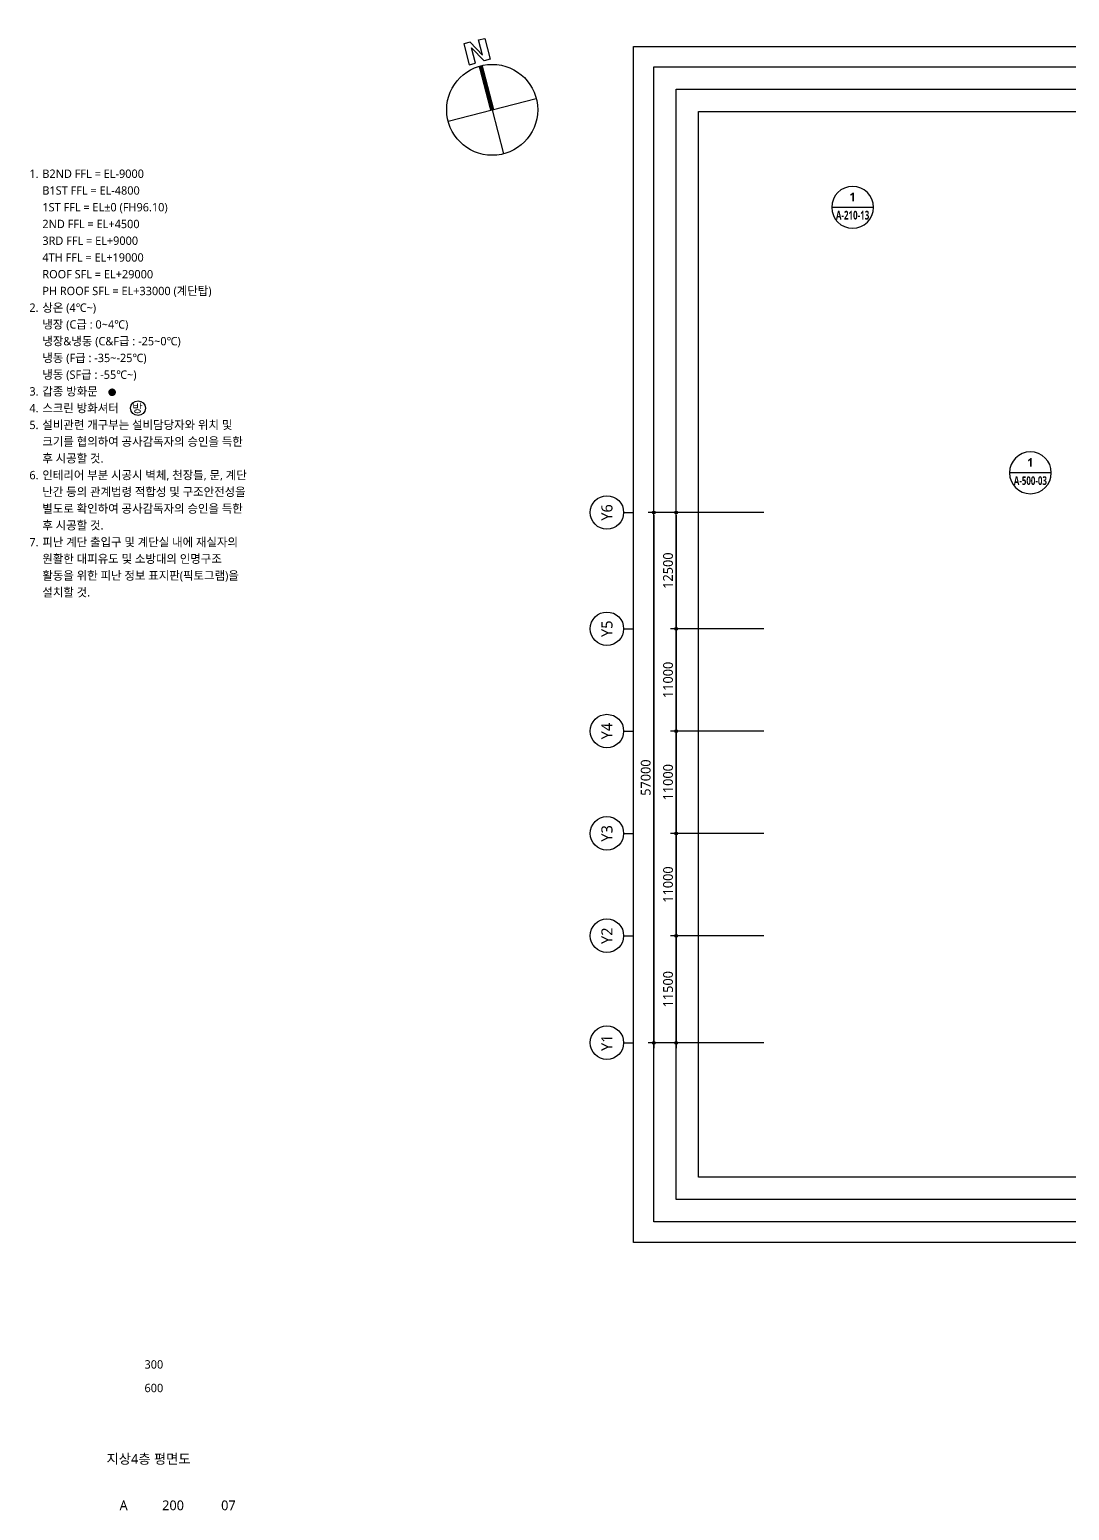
# Model space of a CAD drawing. Header units: millimetres. Extents: x -867282 to 190005487, y -1022614 to 455456909.
# Drawn here: x 1731881 to 1843641, y 7641 to 166823 of the extents above; entities that cross this region are included whole.
import ezdxf
from ezdxf.enums import TextEntityAlignment as Align

# ---------------------------------------------------------------- set-up
doc = ezdxf.new("R2010")
doc.units = ezdxf.units.MM
doc.header["$LTSCALE"] = 400
doc.header["$MEASUREMENT"] = 0
doc.header["$PDSIZE"] = -10
doc.layers.get('0').update_dxf_attribs({"linetype": 'CONTINUOUS'})
doc.layers.get('Defpoints').update_dxf_attribs({"color": 153, "linetype": 'CONTINUOUS'})
for name, color, linetype in [('A-ANNO-GRA1', 7, 'CONTINUOUS'), ('A-ANNO-NOTE', 7, 'CONTINUOUS'), ('A-ANNO-SYMB', 7, 'CONTINUOUS'), ('A-ANNO-TEXT1', 7, 'CONTINUOUS'), ('A-ANNO-TITL', 7, 'CONTINUOUS'), ('A-FLOR-MARK-ARCH', 1, 'CONTINUOUS'), ('A-ST-AXIS-BUB', 7, 'CONTINUOUS'), ('A-ST-AXIS-DIM', 7, 'CONTINUOUS'), ('AA-MKXS', 3, 'CONTINUOUS')]:
    doc.layers.add(name, color=color, linetype=linetype)
doc.layers.add('Defpoint', color=161, linetype='CONTINUOUS', plot=False)
doc.styles.add('2020음성 1차', font='')
doc.styles.add('SAMOO', font='romans.shx', dxfattribs={"bigfont": 'whgtxt.shx'})
doc.styles.add('SH_대대리576', font='malgun.ttf')
doc.styles.get('2020음성 1차').set_extended_font_data('NanumGothic', bold=True)
doc.dimstyles.new('SHP 600', dxfattribs={"dimscale": 300, "dimtxt": 3.5, "dimasz": 1, "dimexe": 2, "dimexo": 2, "dimgap": 1, "dimtad": 1, "dimdec": 0, "dimzin": 0, "dimdsep": 46, "dimtxsty": 'SH_대대리576', "dimblk": 'DIMDOT', "dimcen": 0.09, "dimclrt": 3, "dimadec": 0, "dimazin": 1, "dimtfac": 1, "dimtdec": 0, "dimtix": 1, "dimtmove": 2, "dimatfit": 0, "dimldrblk": 'DIMDOT', "dimfxl": 1, "dimtolj": 1, "dimtzin": 0, "dimarcsym": 0})

# ---------------------------------------------------------------- blocks, each defined once
blk = doc.blocks.new('G$C3CD03619')
at = {"layer": 'A-ANNO-GRA1'}
blk.add_circle((11731, 792), 792, dxfattribs=at)
at = {"layer": 'A-FLOR-MARK-ARCH', "const_width": 408}
blk.add_lwpolyline([(8743, 2498, 1), (9152, 2498, 1)], format="xyb", close=True, dxfattribs=at)
at = {"layer": 'A-ANNO-NOTE', "style": 'SH_대대리576'}
blk.add_text('방', height=900, dxfattribs=at).set_placement((11108, 342))
at = {"layer": 'A-ANNO-TITL', "style": 'SH_대대리576'}
for s, p in [('1.', (547, 25992)), ('2.', (547, 11592)), ('3.', (547, 2592)), ('4.', (547, 792)), ('5.', (547, -1008)), ('6.', (547, -6408)), ('7.', (547, -13608))]:
    blk.add_text(s, height=900, dxfattribs=at).set_placement(p, align=Align.MIDDLE_CENTER)
for s, p in [('B2ND FFL = EL-9000', (1447, 25992)), ('B1ST FFL = EL-4800', (1447, 24192)), ('1ST FFL = EL%%p0 (FH96.10)', (1447, 22392)), ('2ND FFL = EL+4500', (1447, 20592)), ('3RD FFL = EL+9000', (1447, 18792)), ('4TH FFL = EL+19000', (1447, 16992)), ('ROOF SFL = EL+29000', (1447, 15192)), ('PH ROOF SFL = EL+33000 (계단탑)', (1447, 13392)), ('상온 (4℃~)', (1447, 11592)), ('냉장 (C급 : 0~4℃)', (1447, 9792)), ('냉장&냉동 (C&F급 : -25~0℃)', (1447, 7992)), ('냉동 (F급 : -35~-25℃)', (1447, 6192)), ('냉동 (SF급 : -55℃~)', (1447, 4392)), ('갑종 방화문', (1447, 2592)), ('스크린 방화셔터', (1447, 792)), ('설비관련 개구부는 설비담당자와 위치 및', (1447, -1008)), ('크기를 협의하여 공사감독자의 승인을 득한', (1447, -2808)), ('후 시공할 것.', (1447, -4608)), ('인테리어 부분 시공시 벽체, 천장틀, 문, 계단', (1447, -6408)), ('난간 등의 관계법령 적합성 및 구조안전성을', (1447, -8208)), ('별도로 확인하여 공사감독자의 승인을 득한', (1447, -10008)), ('후 시공할 것.', (1447, -11808)), ('피난 계단 출입구 및 계단실 내에 재실자의', (1447, -13608)), ('원활한 대피유도 및 소방대의 인명구조', (1447, -15408)), ('활동을 위한 피난 정보 표지판(픽토그램)을', (1447, -17208)), ('설치할 것.', (1447, -19008))]:
    blk.add_text(s, height=900, dxfattribs=at).set_placement(p, align=Align.MIDDLE_LEFT)
blk = doc.blocks.new('DIMDOT')
at = {"color": 0}
blk.add_line((-2, 0), (2, 0), dxfattribs=at)
for radius in [0.5, 0.25]:
    blk.add_circle((0, 0), radius, dxfattribs=at)
blk = doc.blocks.new('*D324')
at = {"layer": 'A-ST-AXIS-DIM', "color": 0, "lineweight": -2, "transparency": 16777216}
for p, q in [((1810782, 114916), (1798382, 114916)), ((1798982, 114616), (1798982, 58216)), ((1810782, 57916), (1798382, 57916))]:
    blk.add_line(p, q, dxfattribs=at)
at = {"layer": 'Defpoints', "color": 0, "transparency": 16777216}
for p in [(1811382, 114916), (1798982, 57916), (1811382, 57916)]:
    blk.add_point(p, dxfattribs=at)
at = {"layer": 'A-ST-AXIS-DIM', "color": 0, "linetype": 'ByBlock', "lineweight": -2, "transparency": 16777216, "xscale": 300, "yscale": 300, "zscale": 300}
for p, rotation in [((1798982, 114916), 90), ((1798982, 57916), 270)]:
    blk.add_blockref('DIMDOT', p, dxfattribs=dict(at, rotation=rotation))
at = {"layer": 'A-ST-AXIS-DIM', "color": 3, "transparency": 16777216, "insert": (1798105, 86416), "char_height": 1050, "attachment_point": 5, "rotation": 90, "style": 'SH_대대리576'}
blk.add_mtext('\\A1;57000', dxfattribs=at)
blk = doc.blocks.new('*D325')
at = {"layer": 'A-ST-AXIS-DIM', "color": 0, "lineweight": -2, "transparency": 16777216}
for p, q in [((1810782, 69416), (1800782, 69416)), ((1801382, 69116), (1801382, 58216)), ((1810782, 57916), (1800782, 57916))]:
    blk.add_line(p, q, dxfattribs=at)
at = {"layer": 'Defpoints', "color": 0, "transparency": 16777216}
for p in [(1811382, 69416), (1801382, 57916), (1811382, 57916)]:
    blk.add_point(p, dxfattribs=at)
at = {"layer": 'A-ST-AXIS-DIM', "color": 0, "linetype": 'ByBlock', "lineweight": -2, "transparency": 16777216, "xscale": 300, "yscale": 300, "zscale": 300}
for p, rotation in [((1801382, 69416), 90), ((1801382, 57916), 270)]:
    blk.add_blockref('DIMDOT', p, dxfattribs=dict(at, rotation=rotation))
at = {"layer": 'A-ST-AXIS-DIM', "color": 3, "transparency": 16777216, "insert": (1800505, 63666), "char_height": 1050, "attachment_point": 5, "rotation": 90, "style": 'SH_대대리576'}
blk.add_mtext('\\A1;11500', dxfattribs=at)
blk = doc.blocks.new('*D326')
at = {"layer": 'A-ST-AXIS-DIM', "color": 0, "lineweight": -2, "transparency": 16777216}
for p, q in [((1810782, 80416), (1800782, 80416)), ((1801382, 80116), (1801382, 69716)), ((1810782, 69416), (1800782, 69416))]:
    blk.add_line(p, q, dxfattribs=at)
at = {"layer": 'Defpoints', "color": 0, "transparency": 16777216}
for p in [(1811382, 80416), (1801382, 69416), (1811382, 69416)]:
    blk.add_point(p, dxfattribs=at)
at = {"layer": 'A-ST-AXIS-DIM', "color": 0, "linetype": 'ByBlock', "lineweight": -2, "transparency": 16777216, "xscale": 300, "yscale": 300, "zscale": 300}
for p, rotation in [((1801382, 80416), 90), ((1801382, 69416), 270)]:
    blk.add_blockref('DIMDOT', p, dxfattribs=dict(at, rotation=rotation))
at = {"layer": 'A-ST-AXIS-DIM', "color": 3, "transparency": 16777216, "insert": (1800506, 74916), "char_height": 1050, "attachment_point": 5, "rotation": 90, "style": 'SH_대대리576'}
blk.add_mtext('\\A1;11000', dxfattribs=at)
blk = doc.blocks.new('*D327')
at = {"layer": 'A-ST-AXIS-DIM', "color": 0, "lineweight": -2, "transparency": 16777216}
for p, q in [((1810782, 91416), (1800782, 91416)), ((1801382, 91116), (1801382, 80716)), ((1810782, 80416), (1800782, 80416))]:
    blk.add_line(p, q, dxfattribs=at)
at = {"layer": 'Defpoints', "color": 0, "transparency": 16777216}
for p in [(1811382, 91416), (1801382, 80416), (1811382, 80416)]:
    blk.add_point(p, dxfattribs=at)
at = {"layer": 'A-ST-AXIS-DIM', "color": 0, "linetype": 'ByBlock', "lineweight": -2, "transparency": 16777216, "xscale": 300, "yscale": 300, "zscale": 300}
for p, rotation in [((1801382, 91416), 90), ((1801382, 80416), 270)]:
    blk.add_blockref('DIMDOT', p, dxfattribs=dict(at, rotation=rotation))
at = {"layer": 'A-ST-AXIS-DIM', "color": 3, "transparency": 16777216, "insert": (1800506, 85916), "char_height": 1050, "attachment_point": 5, "rotation": 90, "style": 'SH_대대리576'}
blk.add_mtext('\\A1;11000', dxfattribs=at)
blk = doc.blocks.new('*D328')
at = {"layer": 'A-ST-AXIS-DIM', "color": 0, "lineweight": -2, "transparency": 16777216}
for p, q in [((1810782, 102416), (1800782, 102416)), ((1801382, 102116), (1801382, 91716)), ((1810782, 91416), (1800782, 91416))]:
    blk.add_line(p, q, dxfattribs=at)
at = {"layer": 'Defpoints', "color": 0, "transparency": 16777216}
for p in [(1811382, 102416), (1801382, 91416), (1811382, 91416)]:
    blk.add_point(p, dxfattribs=at)
at = {"layer": 'A-ST-AXIS-DIM', "color": 0, "linetype": 'ByBlock', "lineweight": -2, "transparency": 16777216, "xscale": 300, "yscale": 300, "zscale": 300}
for p, rotation in [((1801382, 102416), 90), ((1801382, 91416), 270)]:
    blk.add_blockref('DIMDOT', p, dxfattribs=dict(at, rotation=rotation))
at = {"layer": 'A-ST-AXIS-DIM', "color": 3, "transparency": 16777216, "insert": (1800506, 96916), "char_height": 1050, "attachment_point": 5, "rotation": 90, "style": 'SH_대대리576'}
blk.add_mtext('\\A1;11000', dxfattribs=at)
blk = doc.blocks.new('*D329')
at = {"layer": 'A-ST-AXIS-DIM', "color": 0, "lineweight": -2, "transparency": 16777216}
for p, q in [((1810782, 114916), (1800782, 114916)), ((1801382, 114616), (1801382, 102716)), ((1810782, 102416), (1800782, 102416))]:
    blk.add_line(p, q, dxfattribs=at)
at = {"layer": 'Defpoints', "color": 0, "transparency": 16777216}
for p in [(1811382, 114916), (1801382, 102416), (1811382, 102416)]:
    blk.add_point(p, dxfattribs=at)
at = {"layer": 'A-ST-AXIS-DIM', "color": 0, "linetype": 'ByBlock', "lineweight": -2, "transparency": 16777216, "xscale": 300, "yscale": 300, "zscale": 300}
for p, rotation in [((1801382, 114916), 90), ((1801382, 102416), 270)]:
    blk.add_blockref('DIMDOT', p, dxfattribs=dict(at, rotation=rotation))
at = {"layer": 'A-ST-AXIS-DIM', "color": 3, "transparency": 16777216, "insert": (1800503, 108666), "char_height": 1050, "attachment_point": 5, "rotation": 90, "style": 'SH_대대리576'}
blk.add_mtext('\\A1;12500', dxfattribs=at)
blk = doc.blocks.new('A-ST-AXIS-BUB-1')
at = {"layer": 'A-ST-AXIS-BUB'}
blk.add_line((0, 350), (0, 0), dxfattribs=at)
blk.add_circle((0, 950), 600, dxfattribs=at)
blk = doc.blocks.new('dr-sy-018-D-M')
at = {"layer": 'A-ANNO-SYMB'}
for p, q in [((-1, 16.4), (-2.5, 16.4)), ((-2.5, 16.4), (-2.5, 11.4)), ((-1, 16.4), (1, 12.8)), ((-1, 15.09), (1.05, 11.4)), ((-1, 11.4), (-1, 15.09)), ((1, 12.8), (1, 16.4)), ((1, 16.4), (2.5, 16.4)), ((2.5, 16.4), (2.5, 11.4)), ((-2.5, 11.4), (-1, 11.4)), ((2.5, 11.4), (1.05, 11.4)), ((-10.5, 0), (10.5, 0)), ((0, 0), (0, -10.5))]:
    blk.add_line(p, q, dxfattribs=at)
at = {"layer": 'A-ANNO-SYMB', "const_width": 1}
blk.add_lwpolyline([(0, 10.5), (0, 0)], dxfattribs=at)
at = {"layer": 'A-ANNO-SYMB'}
blk.add_circle((0, 0), 10.5, dxfattribs=at)
blk = doc.blocks.new('*U392')
at = {"layer": 'AA-MKXS', "color": 3, "linetype": 'Continuous', "ltscale": 5}
blk.add_line((-5.999976, 0), (5.999976, 0), dxfattribs=at)
blk.add_circle((0, 0), 5.999976, dxfattribs=at)
at = {"layer": 'AA-MKXS', "style": 'SAMOO', "width": 0.85}
blk.add_attdef('ViewNUM', text='', height=2.5, dxfattribs=at).set_placement((0, 1), align=Align.BOTTOM_CENTER)
blk.add_attdef('SheetNUM', text='', height=2.5, dxfattribs=at).set_placement((0, -1), align=Align.TOP_CENTER)

msp = doc.modelspace()

# ---------------------------------------------------------------- linework, layer by layer
at = {"layer": 'Defpoint'}
for points in [[(1967981.8, 36444.9), (1796781.8, 36444.9), (1796781.8, 165016.3), (1967981.8, 165016.3)], [(1965781.8, 38644.9), (1798981.8, 38644.9), (1798981.8, 162816.3), (1965781.8, 162816.3)], [(1963381.8, 41044.9), (1801381.8, 41044.9), (1801381.8, 160416.3), (1963381.8, 160416.3)], [(1960981.8, 43444.9), (1803781.8, 43444.9), (1803781.8, 158016.3), (1960981.8, 158016.3)]]:
    msp.add_lwpolyline(points, close=True, dxfattribs=at)

# ---------------------------------------------------------------- block references
at = {"xscale": 465.6960000000489, "yscale": 465.6960000000489, "zscale": 465.6960000000489, "rotation": 14.62512501076412}
msp.add_blockref('dr-sy-018-D-M', (1781600, 158200), dxfattribs=at)
msp.add_blockref('G$C3CD03619', (1731802.4, 125338.9))
ref = msp.add_blockref('*U392', (1820342.8, 147718.1), dxfattribs=dict(xscale=-375.0015000059622, yscale=375.0015000059622, zscale=375.0015000059622))
ref.add_attrib('SheetNUM', 'A-210-13', dxfattribs={"layer": 'AA-MKXS', "height": 937.5, "style": '2020음성 1차', "width": 0.7}).set_placement((1820342.8, 147343.1), align=Align.TOP_CENTER)
ref.add_attrib('ViewNUM', '1', dxfattribs={"layer": 'AA-MKXS', "height": 937.5, "style": '2020음성 1차'}).set_placement((1820342.8, 148093.1), align=Align.BOTTOM_CENTER)
ref = msp.add_blockref('*U392', (1839450.1, 119179.8), dxfattribs=dict(xscale=-375.0015000059622, yscale=375.0015000059622, zscale=375.0015000059622))
ref.add_attrib('SheetNUM', 'A-500-03', dxfattribs={"layer": 'AA-MKXS', "height": 930, "style": '2020음성 1차', "width": 0.7}).set_placement((1839450.1, 118804.8, 103000), align=Align.TOP_CENTER)
ref.add_attrib('ViewNUM', '1', dxfattribs={"layer": 'AA-MKXS', "height": 930, "style": '2020음성 1차'}).set_placement((1839450.1, 119554.8, 103000), align=Align.BOTTOM_CENTER)
at = {"layer": 'A-ST-AXIS-BUB', "xscale": 3, "yscale": 3, "zscale": 3, "rotation": 90}
for p in [(1796781.8, 114916.3), (1796781.8, 102416.3), (1796781.8, 91416.3), (1796781.8, 80416.3), (1796781.8, 69416.3), (1796781.8, 57916.3)]:
    msp.add_blockref('A-ST-AXIS-BUB-1', p, dxfattribs=at)

# ---------------------------------------------------------------- texts
at = {"layer": 'A-ANNO-TEXT1', "style": 'SH_대대리576'}
for s, p in [('Y6', (1793931.8, 114916.3)), ('Y5', (1793931.8, 102416.3)), ('Y4', (1793931.8, 91416.3)), ('Y3', (1793931.8, 80416.3)), ('Y2', (1793931.8, 69416.3)), ('Y1', (1793931.8, 57916.3))]:
    msp.add_text(s, height=1200, rotation=90, dxfattribs=at).set_placement(p, align=Align.MIDDLE_CENTER)
at = {"layer": 'A-ANNO-TITL', "style": 'SH_대대리576'}
for s, height, p in [('300', 900, (1745235.5, 23333.4)), ('600', 900, (1745235.5, 20800.2)), ('지상4층 평면도', 1050, (1744670.3, 13191.8)), ('A', 1050, (1741987.6, 8181.3)), ('200', 1050, (1747300.8, 8181.3)), ('07', 1050, (1753247.3, 8181.3))]:
    msp.add_text(s, height=height, dxfattribs=at).set_placement(p, align=Align.MIDDLE)

# ---------------------------------------------------------------- dimensions: what is measured, and where the dimension line sits
at = {"layer": 'A-ST-AXIS-DIM'}
for base, p1, p2, picture, middle in [((1798981.8, 57916.3), (1811381.8, 114916.3), (1811381.8, 57916.3), '*D324', (1798104.6, 86416.3)), ((1801381.8, 102416.3), (1811381.8, 114916.3), (1811381.8, 102416.3), '*D329', (1800503.1, 108666.3)), ((1801381.8, 91416.3), (1811381.8, 102416.3), (1811381.8, 91416.3), '*D328', (1800506.1, 96916.3)), ((1801381.8, 80416.3), (1811381.8, 91416.3), (1811381.8, 80416.3), '*D327', (1800506.1, 85916.3)), ((1801381.8, 69416.3), (1811381.8, 80416.3), (1811381.8, 69416.3), '*D326', (1800506.1, 74916.3)), ((1801381.8, 57916.3), (1811381.8, 69416.3), (1811381.8, 57916.3), '*D325', (1800504.6, 63666.3))]:
    dim = msp.add_linear_dim(base=base, p1=p1, p2=p2, angle=90, dimstyle='SHP 600', dxfattribs=at)
    dim.commit()
    dim.dimension.update_dxf_attribs({"geometry": picture, "text_midpoint": middle})

doc.saveas('drawing.dxf')
